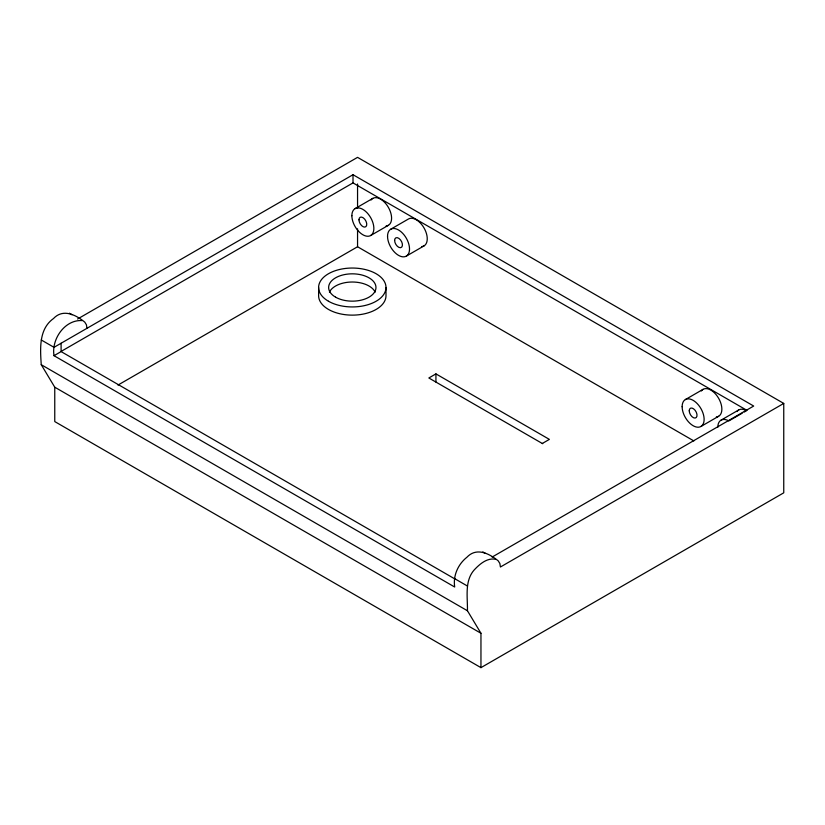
<?xml version="1.0" encoding="UTF-8"?>
<svg xmlns="http://www.w3.org/2000/svg" width="825" height="825" viewBox="0 0 825 825"><rect width="100%" height="100%" fill="white"/><g stroke="black" fill="none" stroke-linecap="round" stroke-linejoin="round"><path stroke-width="1.24" d="M77.571 319.007L357.555 157.358L783.75 403.425L783.75 492.824L480.954 667.642L480.954 633.26L54.759 387.193L41.25 364.702C40.219 348.697 38.662 329.165 53.47 318.553C63.04 308.385 75.714 314.727 84.779 322.142L86.419 324.782L86.986 328.309M82.149 320.574C64.793 319.461 51.233 339.312 54.017 355.688L454.688 587.018C452.966 575.633 458.009 564.331 466.909 557.246C476.479 547.088 489.153 553.431 498.207 560.845L499.857 563.475L500.424 567.002L783.75 403.425M480.954 633.26L467.445 610.758C467.723 596.506 464.073 579.48 475.695 568.394C480.81 563.176 487.812 557.69 495.588 559.278M492.113 557.061L753.689 406.044L353.007 174.714L54.017 347.335L41.25 339.972M61.102 351.429L353.007 182.903L746.986 410.365M54.017 355.688L61.102 351.594L455.08 579.057M355.101 208.622L372.817 198.382M370.642 235.537L388.369 225.307M117.965 385.079L357.555 246.757L693.846 440.921M390.761 229.206L408.488 218.976A15.541 8.972 60 0 1 424.978 229.742A15.541 8.972 60 0 1 421.75 246.593M406.302 256.132L424.029 245.891M542.293 443.479L549.378 439.385L435.93 373.89L428.845 377.984L542.706 443.716M685.369 399.578L703.086 389.338M700.91 426.494L718.637 416.264M721.029 420.162L738.757 409.932M742.098 413.263L728.805 420.936A15.541 8.972 60 0 0 717.812 427.278M744.315 411.984L746.522 410.706A15.541 8.972 60 0 0 737.003 411.551M454.688 578.665L467.445 586.039M41.25 364.702L467.445 610.758M480.954 667.642L54.759 421.575L54.759 387.193M482.831 551.904L485.451 553.472M69.393 313.211L72.012 314.779M435.93 373.89L435.93 382.078M385.997 287.492L385.997 295.68A33.691 19.449 0 0 1 352.306 315.129A33.691 19.449 0 0 1 318.615 295.68L318.615 287.492M357.555 183.985L357.555 208.323M357.555 228.824L357.555 246.757M353.007 174.714L353.007 182.903M61.102 343.252L61.102 351.594M701.343 390.957A15.541 8.972 60 0 1 718.637 398.31A15.541 8.972 60 0 1 716.358 416.965M371.075 200.001A15.541 8.972 60 0 1 388.369 207.353A15.541 8.972 60 0 1 386.09 226.009M329.443 292.143A23.667 13.664 0 0 1 352.306 282.016A23.667 13.664 0 0 1 375.158 292.143M682.141 406.694A15.541 8.972 60 0 0 698.631 427.195A15.541 8.972 60 0 0 698.631 405.219A15.541 8.972 60 0 0 682.141 406.694M689.236 410.788A5.517 3.187 60 0 0 695.083 418.058A5.517 3.187 60 0 0 695.083 410.262A5.517 3.187 60 0 0 689.236 410.788M328.484 301.249A33.691 19.449 0 0 0 384.842 292.524A33.691 19.449 0 0 0 343.582 268.702A33.691 19.449 0 0 0 328.484 301.249M335.569 297.155A23.667 13.664 0 0 0 375.158 291.029A23.667 13.664 0 0 0 346.18 274.292A23.667 13.664 0 0 0 335.569 297.155M358.968 219.821A5.517 3.187 60 0 0 364.815 227.102A5.517 3.187 60 0 0 364.815 219.306A5.517 3.187 60 0 0 358.968 219.821M394.628 240.415A5.517 3.187 60 0 0 400.486 247.696A5.517 3.187 60 0 0 400.486 239.889A5.517 3.187 60 0 0 394.628 240.415M387.544 236.321A15.541 8.972 60 0 0 404.023 256.833A15.541 8.972 60 0 0 404.023 234.847A15.541 8.972 60 0 0 387.544 236.321M351.873 215.727A15.541 8.972 60 0 0 368.363 236.239A15.541 8.972 60 0 0 368.363 214.263A15.541 8.972 60 0 0 351.873 215.727"/></g></svg>
